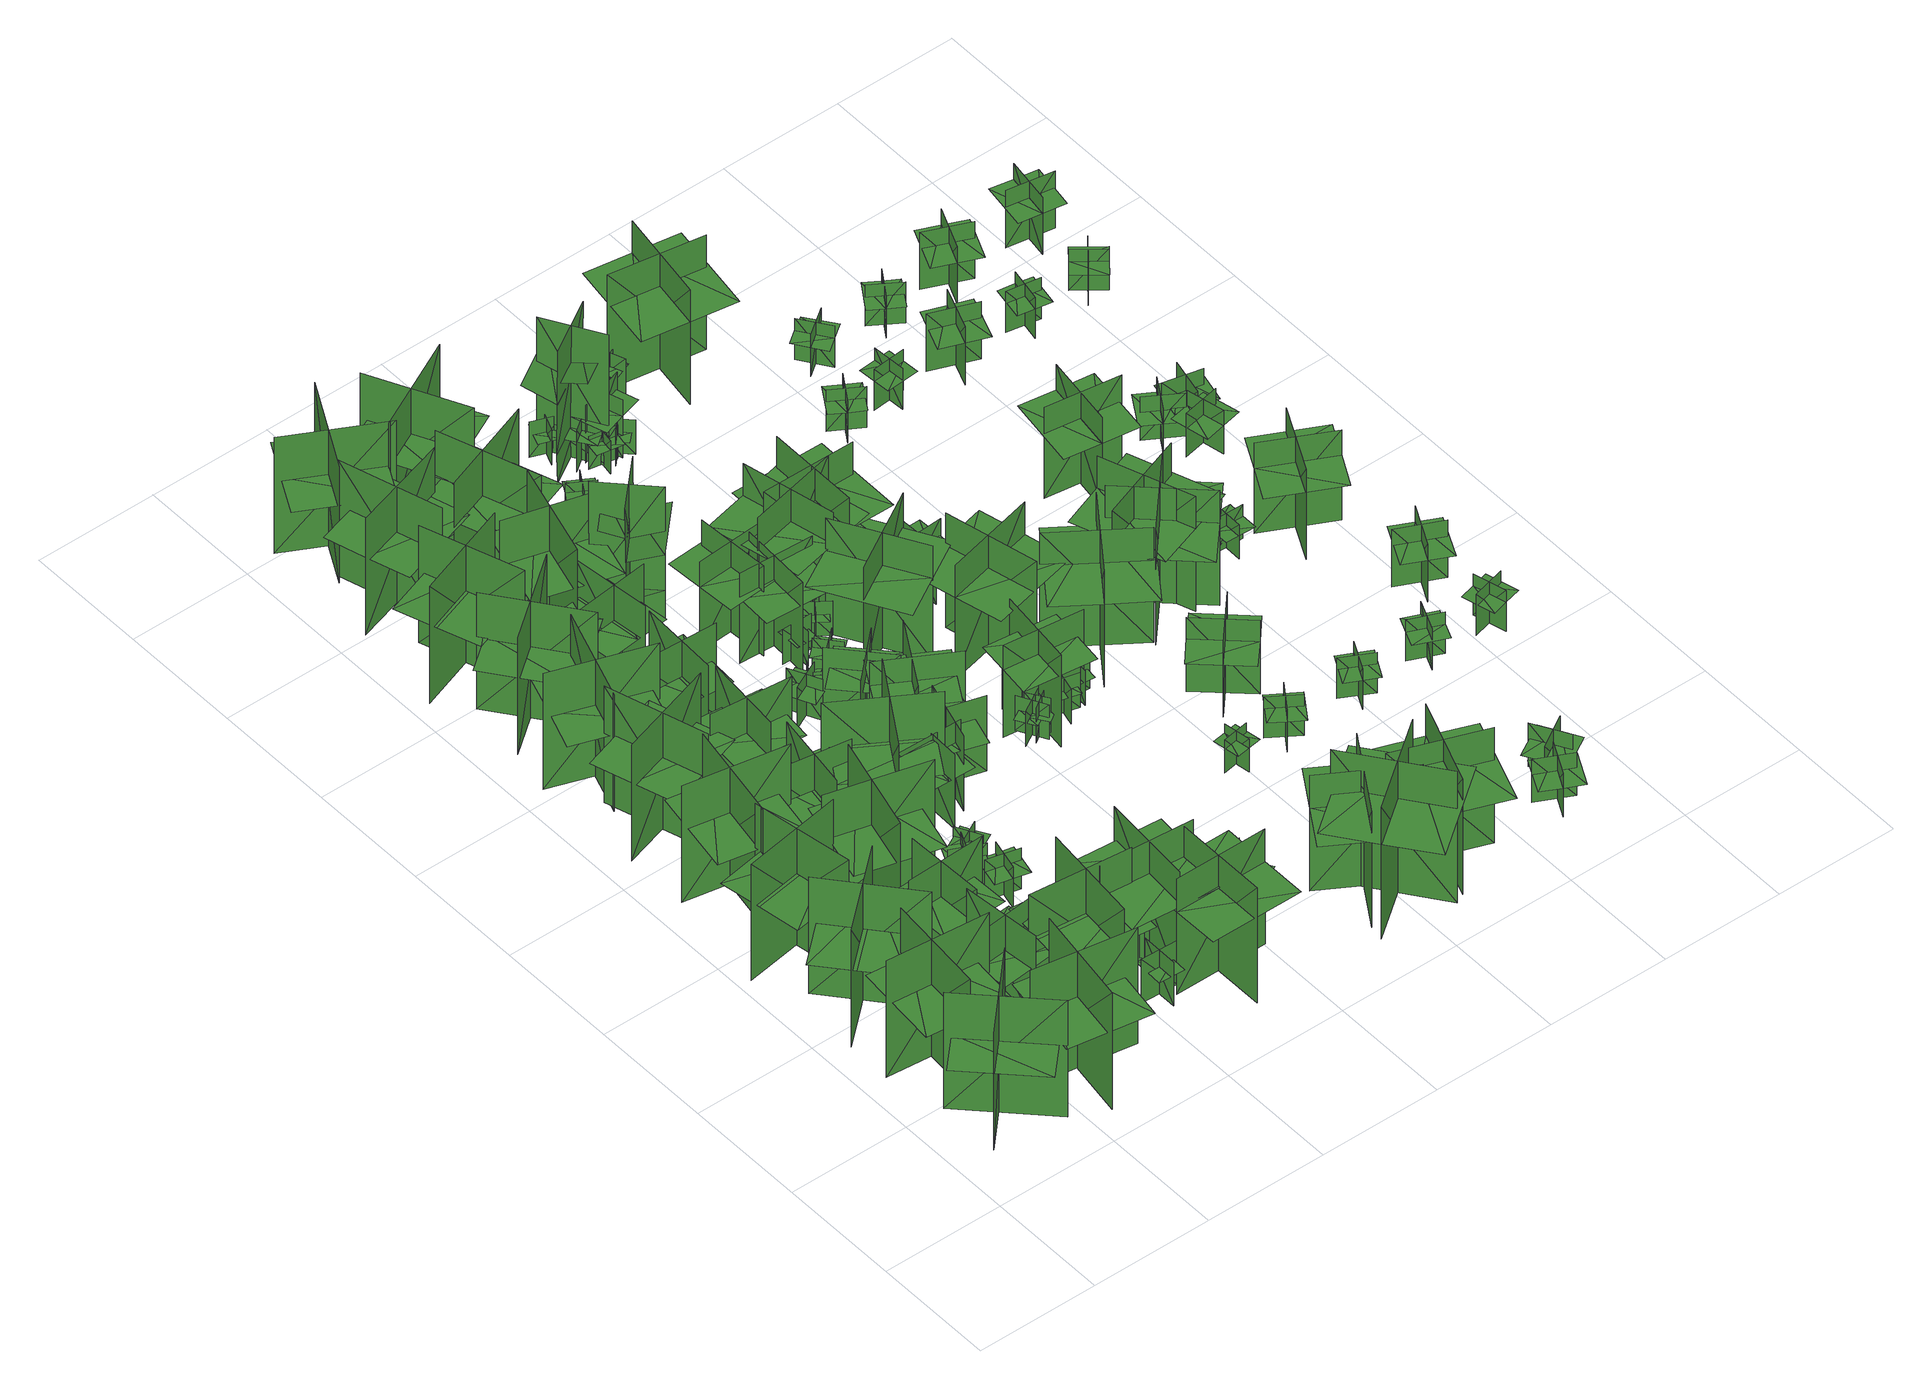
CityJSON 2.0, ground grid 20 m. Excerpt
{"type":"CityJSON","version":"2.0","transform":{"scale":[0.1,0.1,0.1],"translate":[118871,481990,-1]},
"CityObjects":{
"tree1":{"type":"SolitaryVegetationObject","geometry":[{"type":"MultiSurface","lod":"1","boundaries":[[[0,1,2]],[[0,2,3]],[[4,5,6]],[[4,6,7]],[[8,9,10]],[[8,10,11]],[[8,12,13]],[[8,13,9]]]}]},
"tree2":{"type":"SolitaryVegetationObject","geometry":[{"type":"MultiSurface","lod":"1","boundaries":[[[14,15,16]],[[14,16,17]],[[18,19,20]],[[18,20,21]],[[22,23,24]],[[22,24,25]],[[22,26,27]],[[22,27,23]]]}]},
"tree3":{"type":"SolitaryVegetationObject","geometry":[{"type":"MultiSurface","lod":"1","boundaries":[[[28,29,30]],[[28,30,31]],[[32,33,34]],[[32,34,35]],[[36,37,38]],[[36,38,39]],[[36,40,41]],[[36,41,37]]]}]},
"tree4":{"type":"SolitaryVegetationObject","geometry":[{"type":"MultiSurface","lod":"1","boundaries":[[[42,43,44]],[[42,44,45]],[[46,47,48]],[[46,48,49]],[[50,51,52]],[[50,52,53]],[[50,54,55]],[[50,55,51]]]}]},
"tree5":{"type":"SolitaryVegetationObject","geometry":[{"type":"MultiSurface","lod":"1","boundaries":[[[56,57,58]],[[56,58,59]],[[60,61,62]],[[60,62,63]],[[64,65,66]],[[64,66,67]],[[64,68,69]],[[64,69,65]]]}]},
"tree6":{"type":"SolitaryVegetationObject","geometry":[{"type":"MultiSurface","lod":"1","boundaries":[[[70,71,72]],[[70,72,73]],[[74,75,76]],[[74,76,77]],[[78,79,80]],[[78,80,81]],[[78,82,83]],[[78,83,79]]]}]},
"tree7":{"type":"SolitaryVegetationObject","geometry":[{"type":"MultiSurface","lod":"1","boundaries":[[[84,85,86]],[[84,86,87]],[[88,89,90]],[[88,90,91]],[[92,93,94]],[[92,94,95]],[[92,96,97]],[[92,97,93]]]}]},
"tree8":{"type":"SolitaryVegetationObject","geometry":[{"type":"MultiSurface","lod":"1","boundaries":[[[98,99,100]],[[98,100,101]],[[102,103,104]],[[102,104,105]],[[106,107,108]],[[106,108,109]],[[106,110,111]],[[106,111,107]]]}]},
"tree9":{"type":"SolitaryVegetationObject","geometry":[{"type":"MultiSurface","lod":"1","boundaries":[[[112,113,114]],[[112,114,115]],[[116,117,118]],[[116,118,119]],[[120,121,122]],[[120,122,123]],[[120,124,125]],[[120,125,121]]]}]},
"tree10":{"type":"SolitaryVegetationObject","geometry":[{"type":"MultiSurface","lod":"1","boundaries":[[[126,127,128]],[[126,128,129]],[[130,131,132]],[[130,132,133]],[[134,135,136]],[[134,136,137]],[[134,138,139]],[[134,139,135]]]}]},
"tree11":{"type":"SolitaryVegetationObject","geometry":[{"type":"MultiSurface","lod":"1","boundaries":[[[140,141,142]],[[140,142,143]],[[144,145,146]],[[144,146,147]],[[148,149,150]],[[148,150,151]],[[148,152,153]],[[148,153,149]]]}]},
"tree12":{"type":"SolitaryVegetationObject","geometry":[{"type":"MultiSurface","lod":"1","boundaries":[[[154,155,156]],[[154,156,157]],[[158,159,160]],[[158,160,161]],[[162,163,164]],[[162,164,165]],[[162,166,167]],[[162,167,163]]]}]},
"tree13":{"type":"SolitaryVegetationObject","geometry":[{"type":"MultiSurface","lod":"1","boundaries":[[[168,169,170]],[[168,170,171]],[[172,173,174]],[[172,174,175]],[[176,177,178]],[[176,178,179]],[[176,180,181]],[[176,181,177]]]}]},
"tree14":{"type":"SolitaryVegetationObject","geometry":[{"type":"MultiSurface","lod":"1","boundaries":[[[182,183,184]],[[182,184,185]],[[186,187,188]],[[186,188,189]],[[190,191,192]],[[190,192,193]],[[190,194,195]],[[190,195,191]]]}]},
"tree15":{"type":"SolitaryVegetationObject","geometry":[{"type":"MultiSurface","lod":"1","boundaries":[[[196,197,198]],[[196,198,199]],[[200,201,202]],[[200,202,203]],[[204,205,206]],[[204,206,207]],[[204,207,208]],[[204,208,209]]]}]},
"tree16":{"type":"SolitaryVegetationObject","geometry":[{"type":"MultiSurface","lod":"1","boundaries":[[[210,211,212]],[[210,212,213]],[[214,215,216]],[[214,216,217]],[[218,219,220]],[[218,220,221]],[[218,222,223]],[[218,223,219]]]}]},
"tree17":{"type":"SolitaryVegetationObject","geometry":[{"type":"MultiSurface","lod":"1","boundaries":[[[224,225,226]],[[224,226,227]],[[228,229,230]],[[228,230,231]],[[232,233,234]],[[232,234,235]],[[232,235,236]],[[232,236,237]]]}]},
"tree18":{"type":"SolitaryVegetationObject","geometry":[{"type":"MultiSurface","lod":"1","boundaries":[[[238,239,240]],[[238,240,241]],[[242,243,244]],[[242,244,245]],[[246,247,248]],[[246,248,249]],[[246,250,251]],[[246,251,247]]]}]},
"tree19":{"type":"SolitaryVegetationObject","geometry":[{"type":"MultiSurface","lod":"1","boundaries":[[[252,253,254]],[[252,254,255]],[[256,257,258]],[[256,258,259]],[[260,261,262]],[[260,262,263]],[[260,263,264]],[[260,264,265]]]}]},
"tree20":{"type":"SolitaryVegetationObject","geometry":[{"type":"MultiSurface","lod":"1","boundaries":[[[266,267,268]],[[266,268,269]],[[270,271,272]],[[270,272,273]],[[274,275,276]],[[274,276,277]],[[274,277,278]],[[274,278,279]]]}]},
"tree21":{"type":"SolitaryVegetationObject","geometry":[{"type":"MultiSurface","lod":"1","boundaries":[[[280,281,282]],[[280,282,283]],[[284,285,286]],[[284,286,287]],[[288,289,290]],[[288,290,291]],[[288,291,292]],[[288,292,293]]]}]},
"tree22":{"type":"SolitaryVegetationObject","geometry":[{"type":"MultiSurface","lod":"1","boundaries":[[[294,295,296]],[[294,296,297]],[[298,299,300]],[[298,300,301]],[[302,303,304]],[[302,304,305]],[[302,306,307]],[[302,307,303]]]}]},
"tree23":{"type":"SolitaryVegetationObject","geometry":[{"type":"MultiSurface","lod":"1","boundaries":[[[308,309,310]],[[308,310,311]],[[312,313,314]],[[312,314,315]],[[316,317,318]],[[316,318,319]],[[316,319,320]],[[316,320,321]]]}]},
"tree24":{"type":"SolitaryVegetationObject","geometry":[{"type":"MultiSurface","lod":"1","boundaries":[[[322,323,324]],[[322,324,325]],[[326,327,328]],[[326,328,329]],[[330,331,332]],[[330,332,333]],[[330,334,335]],[[330,335,331]]]}]},
"tree25":{"type":"SolitaryVegetationObject","geometry":[{"type":"MultiSurface","lod":"1","boundaries":[[[336,337,338]],[[336,338,339]],[[340,341,342]],[[340,342,343]],[[344,345,346]],[[344,346,347]],[[344,348,349]],[[344,349,345]]]}]},
"tree26":{"type":"SolitaryVegetationObject","geometry":[{"type":"MultiSurface","lod":"1","boundaries":[[[350,351,352]],[[350,352,353]],[[354,355,356]],[[354,356,357]],[[358,359,360]],[[358,360,361]],[[358,361,362]],[[358,362,363]]]}]},
"tree27":{"type":"SolitaryVegetationObject","geometry":[{"type":"MultiSurface","lod":"1","boundaries":[[[364,365,366]],[[364,366,367]],[[368,369,370]],[[368,370,371]],[[372,373,374]],[[372,374,375]],[[372,376,377]],[[372,377,373]]]}]},
"tree28":{"type":"SolitaryVegetationObject","geometry":[{"type":"MultiSurface","lod":"1","boundaries":[[[378,379,380]],[[378,380,381]],[[382,383,384]],[[382,384,385]],[[386,387,388]],[[386,388,389]],[[386,390,391]],[[386,391,387]]]}]},
"tree29":{"type":"SolitaryVegetationObject","geometry":[{"type":"MultiSurface","lod":"1","boundaries":[[[392,393,394]],[[392,394,395]],[[396,397,398]],[[396,398,399]],[[400,401,402]],[[400,402,403]],[[400,404,405]],[[400,405,401]]]}]},
"tree30":{"type":"SolitaryVegetationObject","geometry":[{"type":"MultiSurface","lod":"1","boundaries":[[[406,407,408]],[[406,408,409]],[[410,411,412]],[[410,412,413]],[[414,415,416]],[[414,416,417]],[[414,418,419]],[[414,419,415]]]}]},
"tree31":{"type":"SolitaryVegetationObject","geometry":[{"type":"MultiSurface","lod":"1","boundaries":[[[420,421,422]],[[420,422,423]],[[424,425,426]],[[424,426,427]],[[428,429,430]],[[428,430,431]],[[428,431,432]],[[428,432,433]]]}]},
"tree32":{"type":"SolitaryVegetationObject","geometry":[{"type":"MultiSurface","lod":"1","boundaries":[[[434,435,436]],[[434,436,437]],[[438,439,440]],[[438,440,441]],[[442,443,444]],[[442,444,445]],[[442,445,446]],[[442,446,447]]]}]},
"tree33":{"type":"SolitaryVegetationObject","geometry":[{"type":"MultiSurface","lod":"1","boundaries":[[[448,449,450]],[[448,450,451]],[[452,453,454]],[[452,454,455]],[[456,457,458]],[[456,458,459]],[[456,459,460]],[[456,460,461]]]}]},
"tree34":{"type":"SolitaryVegetationObject","geometry":[{"type":"MultiSurface","lod":"1","boundaries":[[[462,463,464]],[[462,464,465]],[[466,467,468]],[[466,468,469]],[[470,471,472]],[[470,472,473]],[[470,474,475]],[[470,475,471]]]}]},
"tree35":{"type":"SolitaryVegetationObject","geometry":[{"type":"MultiSurface","lod":"1","boundaries":[[[476,477,478]],[[476,478,479]],[[480,481,482]],[[480,482,483]],[[484,485,486]],[[484,486,487]],[[484,488,489]],[[484,489,485]]]}]},
"tree36":{"type":"SolitaryVegetationObject","geometry":[{"type":"MultiSurface","lod":"1","boundaries":[[[490,491,492]],[[490,492,493]],[[494,495,496]],[[494,496,497]],[[498,499,500]],[[498,500,501]],[[498,501,502]],[[498,502,503]]]}]},
"tree37":{"type":"SolitaryVegetationObject","geometry":[{"type":"MultiSurface","lod":"1","boundaries":[[[504,505,506]],[[504,506,507]],[[508,509,510]],[[508,510,511]],[[512,513,514]],[[512,514,515]],[[512,516,517]],[[512,517,513]]]}]},
"tree38":{"type":"SolitaryVegetationObject","geometry":[{"type":"MultiSurface","lod":"1","boundaries":[[[518,519,520]],[[518,520,521]],[[522,523,524]],[[522,524,525]],[[526,527,528]],[[526,528,529]],[[526,530,531]],[[526,531,527]]]}]},
"tree39":{"type":"SolitaryVegetationObject","geometry":[{"type":"MultiSurface","lod":"1","boundaries":[[[532,533,534]],[[532,534,535]],[[536,537,538]],[[536,538,539]],[[540,541,537]],[[540,537,536]],[[542,543,533]],[[542,533,532]],[[544,545,546]],[[544,546,547]],[[548,549,550]],[[548,550,551]]]}]},
"tree40":{"type":"SolitaryVegetationObject","geometry":[{"type":"MultiSurface","lod":"1","boundaries":[[[552,553,554]],[[552,554,555]],[[556,557,558]],[[556,558,559]],[[560,561,562]],[[560,562,563]],[[560,563,564]],[[560,564,565]]]}]},
"tree41":{"type":"SolitaryVegetationObject","geometry":[{"type":"MultiSurface","lod":"1","boundaries":[[[566,567,568]],[[566,568,569]],[[570,571,572]],[[570,572,573]],[[574,575,576]],[[574,576,577]],[[574,578,579]],[[574,579,575]]]}]},
"tree42":{"type":"SolitaryVegetationObject","geometry":[{"type":"MultiSurface","lod":"1","boundaries":[[[580,581,582]],[[580,582,583]],[[584,585,586]],[[584,586,587]],[[588,589,590]],[[588,590,591]],[[588,591,592]],[[588,592,593]]]}]},
"tree43":{"type":"SolitaryVegetationObject","geometry":[{"type":"MultiSurface","lod":"1","boundaries":[[[594,595,596]],[[594,596,597]],[[598,599,600]],[[598,600,601]],[[602,603,604]],[[602,604,605]],[[602,605,606]],[[602,606,607]]]}]},
"tree44":{"type":"SolitaryVegetationObject","geometry":[{"type":"MultiSurface","lod":"1","boundaries":[[[608,609,610]],[[608,610,611]],[[612,613,614]],[[612,614,615]],[[616,617,618]],[[616,618,619]],[[616,619,620]],[[616,620,621]]]}]},
"tree45":{"type":"SolitaryVegetationObject","geometry":[{"type":"MultiSurface","lod":"1","boundaries":[[[622,623,624]],[[622,624,625]],[[626,627,628]],[[626,628,629]],[[630,631,632]],[[630,632,633]],[[630,633,634]],[[630,634,635]]]}]},
"tree46":{"type":"SolitaryVegetationObject","geometry":[{"type":"MultiSurface","lod":"1","boundaries":[[[636,637,638]],[[636,638,639]],[[640,641,642]],[[640,642,643]],[[644,645,646]],[[644,646,647]],[[644,647,648]],[[644,648,649]]]}]},
"tree47":{"type":"SolitaryVegetationObject","geometry":[{"type":"MultiSurface","lod":"1","boundaries":[[[650,651,652]],[[650,652,653]],[[654,655,656]],[[654,656,657]],[[658,659,660]],[[658,660,661]],[[658,661,662]],[[658,662,663]]]}]},
"tree48":{"type":"SolitaryVegetationObject","geometry":[{"type":"MultiSurface","lod":"1","boundaries":[[[664,665,666]],[[664,666,667]],[[668,669,670]],[[668,670,671]],[[672,673,674]],[[672,674,675]],[[672,675,676]],[[672,676,677]]]}]},
"tree49":{"type":"SolitaryVegetationObject","geometry":[{"type":"MultiSurface","lod":"1","boundaries":[[[678,679,680]],[[678,680,681]],[[682,683,684]],[[682,684,685]],[[686,687,688]],[[686,688,689]],[[686,689,690]],[[686,690,691]]]}]},
"tree50":{"type":"SolitaryVegetationObject","geometry":[{"type":"MultiSurface","lod":"1","boundaries":[[[692,693,694]],[[692,694,695]],[[696,697,698]],[[696,698,699]],[[700,701,702]],[[700,702,703]],[[700,703,704]],[[700,704,705]]]}]},
"tree51":{"type":"SolitaryVegetationObject","geometry":[{"type":"MultiSurface","lod":"1","boundaries":[[[706,707,708]],[[706,708,709]],[[710,711,712]],[[710,712,713]],[[714,715,716]],[[714,716,717]],[[714,717,718]],[[714,718,719]]]}]},
"tree52":{"type":"SolitaryVegetationObject","geometry":[{"type":"MultiSurface","lod":"1","boundaries":[[[720,721,722]],[[720,722,723]],[[724,725,726]],[[724,726,727]],[[728,729,730]],[[728,730,731]],[[728,731,732]],[[728,732,733]]]}]},
"tree53":{"type":"SolitaryVegetationObject","geometry":[{"type":"MultiSurface","lod":"1","boundaries":[[[734,735,736]],[[734,736,737]],[[738,739,740]],[[738,740,741]],[[742,743,744]],[[742,744,745]],[[742,745,746]],[[742,746,747]]]}]},
"tree54":{"type":"SolitaryVegetationObject","geometry":[{"type":"MultiSurface","lod":"1","boundaries":[[[748,749,750]],[[748,750,751]],[[752,753,754]],[[752,754,755]],[[756,757,758]],[[756,758,759]],[[756,759,760]],[[756,760,761]]]}]},
"tree55":{"type":"SolitaryVegetationObject","geometry":[{"type":"MultiSurface","lod":"1","boundaries":[[[762,763,764]],[[762,764,765]],[[766,767,768]],[[766,768,769]],[[770,771,772]],[[770,772,773]],[[770,773,774]],[[770,774,775]]]}]},
"tree56":{"type":"SolitaryVegetationObject","geometry":[{"type":"MultiSurface","lod":"1","boundaries":[[[776,777,778]],[[776,778,779]],[[780,781,782]],[[780,782,783]],[[784,785,786]],[[784,786,787]],[[784,787,788]],[[784,788,789]]]}]},
"tree57":{"type":"SolitaryVegetationObject","geometry":[{"type":"MultiSurface","lod":"1","boundaries":[[[790,791,792]],[[790,792,793]],[[794,795,796]],[[794,796,797]],[[798,799,800]],[[798,800,801]],[[798,801,802]],[[798,802,803]]]}]},
"tree58":{"type":"SolitaryVegetationObject","geometry":[{"type":"MultiSurface","lod":"1","boundaries":[[[804,805,806]],[[804,806,807]],[[808,809,810]],[[808,810,811]],[[812,813,814]],[[812,814,815]],[[812,815,816]],[[812,816,817]]]}]},
"tree59":{"type":"SolitaryVegetationObject","geometry":[{"type":"MultiSurface","lod":"1","boundaries":[[[818,819,820]],[[818,820,821]],[[822,823,824]],[[822,824,825]],[[826,827,828]],[[826,828,829]],[[826,829,830]],[[826,830,831]]]}]},
"tree60":{"type":"SolitaryVegetationObject","geometry":[{"type":"MultiSurface","lod":"1","boundaries":[[[832,833,834]],[[832,834,835]],[[836,837,838]],[[836,838,839]],[[840,841,842]],[[840,842,843]],[[840,844,845]],[[840,845,841]]]}]},
"tree61":{"type":"SolitaryVegetationObject","geometry":[{"type":"MultiSurface","lod":"1","boundaries":[[[846,847,848]],[[846,848,849]],[[850,851,852]],[[850,852,853]],[[854,855,856]],[[854,856,857]],[[854,857,858]],[[854,858,859]]]}]},
"tree62":{"type":"SolitaryVegetationObject","geometry":[{"type":"MultiSurface","lod":"1","boundaries":[[[860,861,862]],[[860,862,863]],[[864,865,866]],[[864,866,867]],[[868,869,870]],[[868,870,871]],[[868,871,872]],[[868,872,873]]]}]},
"tree63":{"type":"SolitaryVegetationObject","geometry":[{"type":"MultiSurface","lod":"1","boundaries":[[[874,875,876]],[[874,876,877]],[[878,879,880]],[[878,880,881]],[[882,883,884]],[[882,884,885]],[[882,885,886]],[[882,886,887]]]}]},
"tree64":{"type":"SolitaryVegetationObject","geometry":[{"type":"MultiSurface","lod":"1","boundaries":[[[888,889,890]],[[888,890,891]],[[892,893,894]],[[892,894,895]],[[896,897,893]],[[896,893,892]],[[898,899,889]],[[898,889,888]],[[900,901,902]],[[900,902,903]],[[904,905,906]],[[904,906,907]]]}]},
"tree65":{"type":"SolitaryVegetationObject","geometry":[{"type":"MultiSurface","lod":"1","boundaries":[[[908,909,910]],[[908,910,911]],[[912,913,914]],[[912,914,915]],[[916,917,918]],[[916,918,919]],[[916,919,920]],[[916,920,921]]]}]},
"tree66":{"type":"SolitaryVegetationObject","geometry":[{"type":"MultiSurface","lod":"1","boundaries":[[[922,923,924]],[[922,924,925]],[[926,927,928]],[[926,928,929]],[[930,931,932]],[[930,932,933]],[[930,933,934]],[[930,934,935]]]}]},
"tree67":{"type":"SolitaryVegetationObject","geometry":[{"type":"MultiSurface","lod":"1","boundaries":[[[936,937,938]],[[936,938,939]],[[940,941,942]],[[940,942,943]],[[944,945,946]],[[944,946,947]],[[944,947,948]],[[944,948,949]]]}]},
"tree68":{"type":"SolitaryVegetationObject","geometry":[{"type":"MultiSurface","lod":"1","boundaries":[[[950,951,952]],[[950,952,953]],[[954,955,956]],[[954,956,957]],[[958,959,960]],[[958,960,961]],[[958,961,962]],[[958,962,963]]]}]},
"tree69":{"type":"SolitaryVegetationObject","geometry":[{"type":"MultiSurface","lod":"1","boundaries":[[[964,965,966]],[[964,966,967]],[[968,969,970]],[[968,970,971]],[[972,973,974]],[[972,974,975]],[[972,975,976]],[[972,976,977]]]}]},
"tree70":{"type":"SolitaryVegetationObject","geometry":[{"type":"MultiSurface","lod":"1","boundaries":[[[978,979,980]],[[978,980,981]],[[982,983,984]],[[982,984,985]],[[986,987,988]],[[986,988,989]],[[986,989,990]],[[986,990,991]]]}]},
"tree71":{"type":"SolitaryVegetationObject","geometry":[{"type":"MultiSurface","lod":"1","boundaries":[[[992,993,994]],[[992,994,995]],[[996,997,998]],[[996,998,999]],[[1000,1001,1002]],[[1000,1002,1003]],[[1000,1003,1004]],[[1000,1004,1005]]]}]},
"tree72":{"type":"SolitaryVegetationObject","geometry":[{"type":"MultiSurface","lod":"1","boundaries":[[[1006,1007,1008]],[[1006,1008,1009]],[[1010,1011,1012]],[[1010,1012,1013]],[[1014,1015,1016]],[[1014,1016,1017]],[[1014,1017,1018]],[[1014,1018,1019]]]}]},
"tree73":{"type":"SolitaryVegetationObject","geometry":[{"type":"MultiSurface","lod":"1","boundaries":[[[1020,1021,1022]],[[1020,1022,1023]],[[1024,1025,1026]],[[1024,1026,1027]],[[1028,1029,1030]],[[1028,1030,1031]],[[1028,1031,1032]],[[1028,1032,1033]]]}]},
"tree74":{"type":"SolitaryVegetationObject","geometry":[{"type":"MultiSurface","lod":"1","boundaries":[[[1034,1035,1036]],[[1034,1036,1037]],[[1038,1039,1040]],[[1038,1040,1041]],[[1042,1043,1044]],[[1042,1044,1045]],[[1042,1045,1046]],[[1042,1046,1047]]]}]},
"tree75":{"type":"SolitaryVegetationObject","geometry":[{"type":"MultiSurface","lod":"1","boundaries":[[[1048,1049,1050]],[[1048,1050,1051]],[[1052,1053,1054]],[[1052,1054,1055]],[[1056,1057,1058]],[[1056,1058,1059]],[[1056,1059,1060]],[[1056,1060,1061]]]}]},
"tree76":{"type":"SolitaryVegetationObject","geometry":[{"type":"MultiSurface","lod":"1","boundaries":[[[1062,1063,1064]],[[1062,1064,1065]],[[1066,1067,1068]],[[1066,1068,1069]],[[1070,1071,1072]],[[1070,1072,1073]],[[1070,1073,1074]],[[1070,1074,1075]]]}]},
"tree77":{"type":"SolitaryVegetationObject","geometry":[{"type":"MultiSurface","lod":"1","boundaries":[[[1076,1077,1078]],[[1076,1078,1079]],[[1080,1081,1082]],[[1080,1082,1083]],[[1084,1085,1086]],[[1084,1086,1087]],[[1084,1087,1088]],[[1084,1088,1089]]]}]},
"tree78":{"type":"SolitaryVegetationObject","geometry":[{"type":"MultiSurface","lod":"1","boundaries":[[[1090,1091,1092]],[[1090,1092,1093]],[[1094,1095,1096]],[[1094,1096,1097]],[[1098,1099,1100]],[[1098,1100,1101]],[[1098,1101,1102]],[[1098,1102,1103]]]}]},
"tree79":{"type":"SolitaryVegetationObject","geometry":[{"type":"MultiSurface","lod":"1","boundaries":[[[1104,1105,1106]],[[1104,1106,1107]],[[1108,1109,1110]],[[1108,1110,1111]],[[1112,1113,1114]],[[1112,1114,1115]],[[1112,1115,1116]],[[1112,1116,1117]]]}]},
"tree80":{"type":"SolitaryVegetationObject","geometry":[{"type":"MultiSurface","lod":"1","boundaries":[[[1118,1119,1120]],[[1118,1120,1121]],[[1122,1123,1124]],[[1122,1124,1125]],[[1126,1127,1128]],[[1126,1128,1129]],[[1126,1129,1130]],[[1126,1130,1131]]]}]},
"tree81":{"type":"SolitaryVegetationObject","geometry":[{"type":"MultiSurface","lod":"1","boundaries":[[[1132,1133,1134]],[[1132,1134,1135]],[[1136,1137,1138]],[[1136,1138,1139]],[[1140,1141,1142]],[[1140,1142,1143]],[[1140,1143,1144]],[[1140,1144,1145]]]}]},
"tree82":{"type":"SolitaryVegetationObject","geometry":[{"type":"MultiSurface","lod":"1","boundaries":[[[1146,1147,1148]],[[1146,1148,1149]],[[1150,1151,1152]],[[1150,1152,1153]],[[1154,1155,1156]],[[1154,1156,1157]],[[1154,1157,1158]],[[1154,1158,1159]]]}]},
"tree83":{"type":"SolitaryVegetationObject","geometry":[{"type":"MultiSurface","lod":"1","boundaries":[[[1160,1161,1162]],[[1160,1162,1163]],[[1164,1165,1166]],[[1164,1166,1167]],[[1168,1169,1170]],[[1168,1170,1171]],[[1168,1171,1172]],[[1168,1172,1173]]]}]},
"tree84":{"type":"SolitaryVegetationObject","geometry":[{"type":"MultiSurface","lod":"1","boundaries":[[[1174,1175,1176]],[[1174,1176,1177]],[[1178,1179,1180]],[[1178,1180,1181]],[[1182,1183,1184]],[[1182,1184,1185]],[[1182,1185,1186]],[[1182,1186,1187]]]}]},
"tree85":{"type":"SolitaryVegetationObject","geometry":[{"type":"MultiSurface","lod":"1","boundaries":[[[1188,1189,1190]],[[1188,1190,1191]],[[1192,1193,1194]],[[1192,1194,1195]],[[1196,1197,1198]],[[1196,1198,1199]],[[1196,1199,1200]],[[1196,1200,1201]]]}]},
"tree86":{"type":"SolitaryVegetationObject","geometry":[{"type":"MultiSurface","lod":"1","boundaries":[[[1202,1203,1204]],[[1202,1204,1205]],[[1206,1207,1208]],[[1206,1208,1209]],[[1210,1211,1212]],[[1210,1212,1213]],[[1210,1213,1214]],[[1210,1214,1215]]]}]},
"tree87":{"type":"SolitaryVegetationObject","geometry":[{"type":"MultiSurface","lod":"1","boundaries":[[[1216,1217,1218]],[[1216,1218,1219]],[[1220,1221,1222]],[[1220,1222,1223]],[[1224,1225,1226]],[[1224,1226,1227]],[[1224,1227,1228]],[[1224,1228,1229]]]}]},
"tree88":{"type":"SolitaryVegetationObject","geometry":[{"type":"MultiSurface","lod":"1","boundaries":[[[1230,1231,1232]],[[1230,1232,1233]],[[1234,1235,1236]],[[1234,1236,1237]],[[1238,1239,1240]],[[1238,1240,1241]],[[1238,1241,1242]],[[1238,1242,1243]]]}]},
"tree89":{"type":"SolitaryVegetationObject","geometry":[{"type":"MultiSurface","lod":"1","boundaries":[[[1244,1245,1246]],[[1244,1246,1247]],[[1248,1249,1250]],[[1248,1250,1251]],[[1252,1253,1254]],[[1252,1254,1255]],[[1252,1255,1256]],[[1252,1256,1257]]]}]},
"tree90":{"type":"SolitaryVegetationObject","geometry":[{"type":"MultiSurface","lod":"1","boundaries":[[[1258,1259,1260]],[[1258,1260,1261]],[[1262,1263,1264]],[[1262,1264,1265]],[[1266,1267,1268]],[[1266,1268,1269]],[[1266,1269,1270]],[[1266,1270,1271]]]}]},
"tree91":{"type":"SolitaryVegetationObject","geometry":[{"type":"MultiSurface","lod":"1","boundaries":[[[1272,1273,1274]],[[1272,1274,1275]],[[1276,1277,1278]],[[1276,1278,1279]],[[1280,1281,1282]],[[1280,1282,1283]],[[1280,1283,1284]],[[1280,1284,1285]]]}]},
"tree92":{"type":"SolitaryVegetationObject","geometry":[{"type":"MultiSurface","lod":"1","boundaries":[[[1286,1287,1288]],[[1286,1288,1289]],[[1290,1291,1292]],[[1290,1292,1293]],[[1294,1295,1296]],[[1294,1296,1297]],[[1294,1297,1298]],[[1294,1298,1299]]]}]},
"tree93":{"type":"SolitaryVegetationObject","geometry":[{"type":"MultiSurface","lod":"1","boundaries":[[[1300,1301,1302]],[[1300,1302,1303]],[[1304,1305,1306]],[[1304,1306,1307]],[[1308,1309,1310]],[[1308,1310,1311]],[[1308,1311,1312]],[[1308,1312,1313]]]}]},
"tree94":{"type":"SolitaryVegetationObject","geometry":[{"type":"MultiSurface","lod":"1","boundaries":[[[1314,1315,1316]],[[1314,1316,1317]],[[1318,1319,1320]],[[1318,1320,1321]],[[1322,1323,1324]],[[1322,1324,1325]],[[1322,1325,1326]],[[1322,1326,1327]]]}]},
"tree95":{"type":"SolitaryVegetationObject","geometry":[{"type":"MultiSurface","lod":"1","boundaries":[[[1328,1329,1330]],[[1328,1330,1331]],[[1332,1333,1334]],[[1332,1334,1335]],[[1336,1337,1338]],[[1336,1338,1339]],[[1336,1339,1340]],[[1336,1340,1341]]]}]},
"tree96":{"type":"SolitaryVegetationObject","geometry":[{"type":"MultiSurface","lod":"1","boundaries":[[[1342,1343,1344]],[[1342,1344,1345]],[[1346,1347,1348]],[[1346,1348,1349]],[[1350,1351,1352]],[[1350,1352,1353]],[[1350,1353,1354]],[[1350,1354,1355]]]}]},
"tree97":{"type":"SolitaryVegetationObject","geometry":[{"type":"MultiSurface","lod":"1","boundaries":[[[1356,1357,1358]],[[1356,1358,1359]],[[1360,1361,1362]],[[1360,1362,1363]],[[1364,1365,1366]],[[1364,1366,1367]],[[1364,1367,1368]],[[1364,1368,1369]]]}]},
"tree98":{"type":"SolitaryVegetationObject","geometry":[{"type":"MultiSurface","lod":"1","boundaries":[[[1370,1371,1372]],[[1370,1372,1373]],[[1374,1375,1376]],[[1374,1376,1377]],[[1378,1379,1380]],[[1378,1380,1381]],[[1378,1381,1382]],[[1378,1382,1383]]]}]},
"tree99":{"type":"SolitaryVegetationObject","geometry":[{"type":"MultiSurface","lod":"1","boundaries":[[[1384,1385,1386]],[[1384,1386,1387]],[[1388,1389,1390]],[[1388,1390,1391]],[[1392,1393,1394]],[[1392,1394,1395]],[[1392,1395,1396]],[[1392,1396,1397]]]}]},
"tree100":{"type":"SolitaryVegetationObject","geometry":[{"type":"MultiSurface","lod":"1","boundaries":[[[1398,1399,1400]],[[1398,1400,1401]],[[1402,1403,1404]],[[1402,1404,1405]],[[1406,1407,1408]],[[1406,1408,1409]],[[1406,1409,1410]],[[1406,1410,1411]]]}]},
"tree101":{"type":"SolitaryVegetationObject","geometry":[{"type":"MultiSurface","lod":"1","boundaries":[[[1412,1413,1414]],[[1412,1414,1415]],[[1416,1417,1418]],[[1416,1418,1419]],[[1420,1421,1422]],[[1420,1422,1423]],[[1420,1423,1424]],[[1420,1424,1425]]]}]},
"tree102":{"type":"SolitaryVegetationObject","geometry":[{"type":"MultiSurface","lod":"1","boundaries":[[[1426,1427,1428]],[[1426,1428,1429]],[[1430,1431,1432]],[[1430,1432,1433]],[[1434,1435,1436]],[[1434,1436,1437]],[[1434,1437,1438]],[[1434,1438,1439]]]}]},
"tree103":{"type":"SolitaryVegetationObject","geometry":[{"type":"MultiSurface","lod":"1","boundaries":[[[1440,1441,1442]],[[1440,1442,1443]],[[1444,1445,1446]],[[1444,1446,1447]],[[1448,1449,1450]],[[1448,1450,1451]],[[1448,1451,1452]],[[1448,1452,1453]]]}]},
"tree104":{"type":"SolitaryVegetationObject","geometry":[{"type":"MultiSurface","lod":"1","boundaries":[[[1454,1455,1456]],[[1454,1456,1457]],[[1458,1459,1460]],[[1458,1460,1461]],[[1462,1463,1464]],[[1462,1464,1465]],[[1462,1465,1466]],[[1462,1466,1467]]]}]},
"tree105":{"type":"SolitaryVegetationObject","geometry":[{"type":"MultiSurface","lod":"1","boundaries":[[[1468,1469,1470]],[[1468,1470,1471]],[[1472,1473,1474]],[[1472,1474,1475]],[[1476,1477,1478]],[[1476,1478,1479]],[[1476,1479,1480]],[[1476,1480,1481]]]}]},
"tree106":{"type":"SolitaryVegetationObject","geometry":[{"type":"MultiSurface","lod":"1","boundaries":[[[1482,1483,1484]],[[1482,1484,1485]],[[1486,1487,1488]],[[1486,1488,1489]],[[1490,1491,1492]],[[1490,1492,1493]],[[1490,1493,1494]],[[1490,1494,1495]]]}]},
"tree107":{"type":"SolitaryVegetationObject","geometry":[{"type":"MultiSurface","lod":"1","boundaries":[[[1496,1497,1498]],[[1496,1498,1499]],[[1500,1501,1502]],[[1500,1502,1503]],[[1504,1505,1506]],[[1504,1506,1507]],[[1504,1507,1508]],[[1504,1508,1509]]]}]}
},
"vertices":[
[56,188,12],[175,69,12],[175,69,230],[56,188,230],[57,83,12],[57,83,230],[175,202,230],[175,202,12],[68,185,146],[172,82,146],[220,130,146],[116,234,146],[18,135,146],[122,32,146],
[117,353,10],[101,186,10],[101,186,228],[117,353,228],[36,286,10],[36,286,228],[204,270,228],[204,270,10],[122,342,145],[108,196,145],[177,189,145],[191,336,145],[52,349,145],[38,203,145],
[164,471,11],[37,361,11],[37,361,229],[164,471,229],[59,478,11],[59,478,229],[169,350,229],[169,350,11],[161,458,145],[49,363,145],[94,311,145],[205,407,145],[114,512,145],[3,416,145],
[181,574,11],[15,547,11],[15,547,229],[181,574,229],[95,635,11],[95,635,229],[122,469,229],[122,469,11],[172,566,145],[27,543,145],[37,475,145],[182,498,145],[160,636,145],[15,612,145],
[258,208,12],[231,42,12],[231,42,230],[258,208,230],[173,146,12],[173,146,230],[339,119,230],[339,119,12],[263,197,146],[239,52,146],[306,41,146],[330,186,146],[193,208,146],[169,63,146],
[126,784,12],[95,619,12],[95,619,230],[126,784,230],[39,724,12],[39,724,230],[205,693,230],[205,693,12],[130,772,146],[104,628,146],[171,616,146],[198,760,146],[60,785,146],[34,641,146],
[188,283,12],[320,296,12],[320,296,183],[188,283,183],[253,231,12],[253,231,183],[240,362,183],[240,362,12],[196,289,117],[311,300,117],[306,353,117],[191,342,117],[202,233,117],[317,245,117],
[41,832,8],[202,881,8],[202,881,226],[41,832,226],[134,783,8],[134,783,226],[85,944,226],[85,944,8],[49,841,143],[189,885,143],[169,950,143],[29,907,143],[70,773,143],[210,817,143],
[244,483,13],[248,350,13],[248,350,185],[244,483,185],[188,422,13],[188,422,185],[320,426,185],[320,426,13],[249,474,119],[253,359,119],[307,361,119],[303,476,119],[194,472,119],[198,357,119],
[264,643,12],[221,480,12],[221,480,230],[264,643,230],[173,589,12],[173,589,230],[336,546,230],[336,546,12],[267,631,146],[230,489,146],[296,471,146],[334,613,146],[199,649,146],[162,507,146],
[40,1019,4],[199,964,4],[199,964,222],[40,1019,222],[87,925,4],[87,925,222],[142,1084,222],[142,1084,4],[53,1022,138],[191,974,138],[214,1038,138],[75,1087,138],[29,955,138],[168,907,138],
[433,245,11],[266,262,11],[266,262,229],[433,245,229],[366,326,11],[366,326,229],[349,159,229],[349,159,11],[422,239,146],[276,254,146],[269,186,146],[415,171,146],[429,310,146],[283,325,146],
[238,636,13],[259,767,13],[259,767,184],[238,636,184],[305,685,13],[305,685,184],[174,706,184],[174,706,13],[234,645,118],[253,759,118],[199,768,118],[181,654,118],[289,636,118],[308,750,118],
[67,1193,10],[168,1059,10],[168,1059,228],[67,1193,228],[53,1089,10],[53,1089,228],[187,1190,228],[187,1190,10],[79,1189,144],[167,1071,144],[221,1112,144],[133,1230,144],[22,1146,144],[110,1029,144],
[421,142,15],[422,203,15],[422,203,97],[421,142,97],[452,172,15],[391,174,15],[391,174,97],[452,172,97],[445,172,66],[446,197,66],[403,199,66],[402,173,66],[401,148,66],[444,146,66],
[183,1296,11],[24,1241,11],[24,1241,230],[183,1296,230],[88,1342,11],[88,1342,230],[143,1183,230],[143,1183,11],[175,1287,146],[36,1239,146],[59,1174,146],[198,1222,146],[152,1354,146],[13,1306,146],
[327,508,17],[377,485,17],[377,485,94],[327,508,94],[340,474,17],[363,524,17],[363,524,94],[340,474,94],[340,474,72],[365,462,72],[388,512,72],[363,524,72],[338,536,72],[314,485,72],
[189,845,12],[321,832,12],[321,832,183],[189,845,183],[242,781,12],[242,781,183],[255,913,183],[255,913,12],[198,849,117],[313,838,117],[318,892,117],[203,903,117],[193,794,117],[307,783,117],
[458,283,14],[407,248,14],[407,248,95],[458,283,95],[415,290,14],[450,240,14],[450,240,95],[415,290,95],[419,285,65],[398,270,65],[423,234,65],[444,249,65],[464,264,65],[440,299,65],
[407,449,16],[354,462,16],[354,462,93],[407,449,93],[388,480,16],[375,427,16],[375,427,93],[388,480,93],[388,480,71],[361,487,71],[348,433,71],[375,427,71],[402,420,71],[415,474,71],
[456,171,9],[469,326,9],[469,326,224],[456,171,224],[535,238,9],[381,250,9],[381,250,224],[535,238,224],[535,238,164],[542,315,164],[387,328,164],[381,250,164],[374,173,164],[529,160,164],
[247,920,13],[253,1052,13],[253,1052,184],[247,920,184],[308,976,13],[308,976,184],[175,983,184],[175,983,13],[242,929,118],[248,1044,118],[194,1047,118],[188,932,118],[297,926,118],[303,1041,118],
[393,512,17],[372,551,17],[372,551,79],[393,512,79],[401,540,17],[362,519,17],[362,519,79],[401,540,79],[401,540,62],[391,559,62],[352,538,62],[362,519,62],[373,499,62],[412,520,62],
[42,1399,11],[203,1447,11],[203,1447,229],[42,1399,229],[135,1349,11],[135,1349,229],[87,1511,229],[87,1511,11],[50,1408,145],[191,1450,145],[171,1516,145],[31,1474,145],[71,1340,145],[211,1382,145],
[431,640,12],[288,729,12],[288,729,230],[431,640,230],[406,743,12],[406,743,230],[317,600,230],[317,600,12],[418,640,146],[294,718,146],[257,660,146],[382,582,146],[456,700,146],[331,778,146],
[518,237,6],[518,82,6],[518,82,222],[518,237,222],[445,164,6],[600,164,6],[599,164,222],[445,164,222],[445,164,161],[445,87,161],[599,87,161],[599,164,161],[600,242,161],[445,242,161],
[255,1063,13],[240,1194,13],[240,1194,184],[255,1063,184],[306,1128,13],[306,1128,184],[175,1113,184],[175,1113,13],[249,1071,119],[236,1185,119],[183,1179,119],[195,1065,119],[304,1077,119],[291,1192,119],
[48,1600,11],[196,1521,11],[196,1521,229],[48,1600,229],[79,1500,11],[79,1500,229],[158,1648,229],[158,1648,11],[60,1601,146],[190,1532,146],[222,1593,146],[93,1662,146],[27,1539,146],[157,1470,146],
[413,597,15],[416,705,15],[416,705,155],[413,597,155],[462,644,15],[462,644,155],[353,647,155],[353,647,15],[409,604,101],[411,698,101],[367,700,101],[365,605,101],[454,603,101],[457,697,101],
[269,1331,13],[223,1169,13],[223,1169,231],[269,1331,231],[178,1279,13],[178,1279,231],[340,1233,231],[340,1233,13],[273,1319,147],[233,1178,147],[299,1159,147],[339,1300,147],[205,1338,147],[165,1197,147],
[602,172,3],[546,254,3],[546,254,142],[602,172,142],[614,237,3],[532,181,3],[532,181,142],[614,237,142],[614,237,103],[586,278,103],[504,222,103],[532,181,103],[560,140,103],[642,195,103],
[462,691,16],[415,702,16],[415,702,82],[462,691,82],[444,721,16],[433,673,16],[433,673,82],[444,721,82],[443,715,57],[423,720,57],[415,686,57],[435,681,57],[455,677,57],[462,711,57],
[408,871,18],[384,920,18],[384,920,95],[408,871,95],[421,905,18],[371,881,18],[371,881,95],[421,905,95],[421,905,74],[408,930,74],[359,906,74],[371,881,74],[383,856,74],[433,880,74],
[445,617,14],[475,720,14],[475,720,155],[445,617,155],[519,658,14],[417,688,14],[417,688,155],[519,658,155],[448,626,118],[475,720,118],[435,731,118],[408,638,118],[488,614,118],[516,708,118],
[224,1472,11],[279,1313,11],[279,1313,229],[224,1472,229],[179,1377,11],[179,1377,229],[338,1432,229],[338,1432,11],[234,1464,145],[282,1325,145],[346,1348,145],[299,1487,145],[167,1441,145],[215,1302,145],
[394,916,18],[432,893,18],[432,893,80],[394,916,80],[401,888,18],[424,925,18],[424,925,80],[401,888,80],[401,888,63],[420,876,63],[443,914,63],[424,925,63],[405,937,63],[382,899,63],
[408,871,14],[480,793,14],[480,793,155],[408,871,155],[405,787,14],[483,859,14],[483,859,155],[405,787,155],[414,864,119],[480,793,119],[511,822,119],[445,893,119],[383,836,119],[449,765,119],
[533,720,12],[420,786,12],[420,786,184],[533,720,184],[506,819,12],[440,707,12],[440,707,184],[506,819,184],[523,726,140],[420,786,140],[394,741,140],[497,682,140],[549,770,140],[446,830,140],
[376,1234,69],[303,1160,69],[301,1162,264],[375,1235,264],[298,1234,70],[371,1161,70],[371,1161,264],[298,1235,264],[298,1235,18],[371,1161,18],[375,1235,18],[301,1162,18],[375,1234,164],[302,1161,164],[339,1124,183],[413,1197,183],[312,1171,195],[367,1226,195],[339,1254,206],[284,1199,206],
[527,723,13],[489,692,13],[489,692,79],[527,723,79],[492,726,13],[523,688,13],[523,688,79],[492,726,79],[496,722,54],[480,709,54],[502,682,54],[518,695,54],[534,708,54],[512,735,54],
[217,1622,12],[292,1471,12],[292,1471,230],[217,1622,230],[184,1522,12],[184,1522,230],[335,1597,230],[335,1597,12],[228,1616,146],[293,1484,146],[354,1514,146],[289,1646,146],[164,1584,146],[230,1452,146],
[420,1143,16],[428,1021,16],[428,1021,185],[420,1143,185],[366,1082,16],[487,1090,16],[487,1090,185],[366,1082,185],[366,1082,138],[370,1021,138],[491,1029,138],[487,1090,138],[483,1151,138],[362,1143,138],
[459,926,16],[493,955,16],[493,955,78],[459,926,78],[488,923,16],[460,957,16],[460,957,78],[488,923,78],[488,923,61],[505,937,61],[477,972,61],[460,957,61],[443,943,61],[471,909,61],
[461,967,16],[462,1016,16],[462,1016,82],[461,967,82],[486,991,16],[437,992,16],[437,992,82],[486,991,82],[481,991,57],[481,1011,57],[446,1012,57],[446,991,57],[446,971,57],[480,971,57],
[456,1086,14],[449,964,14],[449,964,183],[456,1086,183],[395,1032,14],[517,1026,14],[517,1026,183],[395,1032,183],[395,1032,136],[392,971,136],[513,965,136],[517,1026,136],[520,1086,136],[398,1093,136],
[396,1341,15],[367,1374,15],[367,1374,77],[396,1341,77],[398,1370,15],[365,1341,15],[365,1341,77],[398,1370,77],[398,1370,60],[384,1387,60],[350,1358,60],[365,1341,60],[379,1325,60],[413,1353,60],
[497,1120,16],[463,1070,16],[463,1070,98],[497,1120,98],[455,1112,16],[505,1078,16],[505,1078,98],[455,1112,98],[460,1108,67],[446,1087,67],[482,1063,67],[496,1084,67],[510,1105,67],[475,1129,67],
[526,993,15],[486,1022,15],[486,1022,80],[526,993,80],[520,1028,15],[492,988,15],[492,988,80],[520,1028,80],[517,1023,56],[501,1035,56],[480,1007,56],[497,995,56],[513,983,56],[534,1011,56],
[425,1341,16],[399,1306,16],[399,1306,78],[425,1341,78],[396,1338,16],[431,1311,16],[431,1311,78],[396,1338,78],[396,1338,60],[383,1320,60],[418,1293,60],[431,1311,60],[445,1328,60],[410,1355,60],
[637,691,7],[595,667,7],[595,667,72],[637,691,72],[604,700,7],[628,657,7],[628,657,72],[604,700,72],[607,695,47],[589,685,47],[606,655,47],[624,665,47],[642,675,47],[624,705,47],
[403,1372,16],[426,1410,16],[426,1410,78],[403,1372,78],[432,1379,16],[394,1402,16],[394,1402,78],[432,1379,78],[432,1379,61],[443,1398,61],[405,1421,61],[394,1402,61],[382,1383,61],[420,1360,61],
[816,232,2],[734,101,2],[734,101,218],[816,232,218],[715,209,2],[847,128,2],[847,128,218],[715,209,218],[715,209,157],[674,144,157],[806,62,157],[847,128,157],[888,193,157],[756,275,157],
[610,663,7],[651,690,7],[651,690,72],[610,663,72],[644,656,7],[617,697,7],[617,697,72],[644,656,72],[641,660,48],[658,672,48],[639,701,48],[622,689,48],[605,678,48],[624,649,48],
[854,64,2],[749,206,2],[749,206,248],[854,64,248],[872,181,2],[730,75,2],[730,75,248],[872,181,248],[872,181,179],[819,252,179],[677,146,179],[730,75,179],[783,4,179],[925,110,179],
[485,1098,17],[531,1115,17],[531,1115,82],[485,1098,82],[517,1084,17],[499,1130,17],[499,1130,82],[517,1084,82],[515,1089,58],[534,1096,58],[521,1129,58],[502,1121,58],[483,1114,58],[496,1082,58],
[523,1075,15],[528,1026,15],[528,1026,81],[523,1075,81],[501,1047,15],[550,1052,15],[550,1052,81],[501,1047,81],[507,1048,56],[509,1028,56],[544,1031,56],[542,1052,56],[539,1072,56],[505,1068,56],
[504,901,9],[638,979,9],[638,979,224],[504,901,224],[603,874,9],[526,1008,9],[526,1008,224],[603,874,224],[603,874,164],[670,913,164],[593,1047,164],[526,1008,164],[459,970,164],[536,835,164],
[453,1064,12],[604,1097,12],[604,1097,227],[453,1064,227],[539,1008,12],[506,1159,12],[506,1159,227],[539,1008,227],[539,1008,167],[615,1024,167],[582,1176,167],[506,1159,167],[430,1142,167],[464,991,167],
[617,701,6],[660,745,6],[660,745,88],[617,701,88],[661,702,6],[617,744,6],[617,744,88],[661,702,88],[656,706,57],[674,725,57],[642,755,57],[625,736,57],[607,718,57],[638,688,57],
[714,688,3],[585,703,3],[585,703,175],[714,688,175],[650,768,3],[634,639,3],[634,639,175],[650,768,175],[703,689,130],[585,703,130],[579,652,130],[697,638,130],[709,740,130],[591,754,130],
[700,679,7],[652,691,7],[652,691,72],[700,679,72],[682,709,7],[670,661,7],[670,661,72],[682,709,72],[681,703,48],[661,708,48],[653,675,48],[672,670,48],[692,665,48],[701,698,48],
[647,1098,11],[492,1099,11],[492,1099,226],[647,1098,226],[575,1172,11],[574,1017,11],[574,1017,226],[575,1172,226],[575,1172,166],[498,1173,166],[497,1018,166],[574,1017,166],[652,1016,166],[653,1171,166],
[462,1536,16],[444,1491,16],[444,1491,82],[462,1536,82],[430,1522,16],[476,1504,16],[476,1504,82],[430,1522,82],[435,1520,57],[428,1501,57],[460,1489,57],[468,1508,57],[475,1527,57],[443,1539,57],
[427,1460,67],[516,1514,67],[517,1512,262],[428,1459,262],[503,1441,68],[450,1530,68],[449,1529,262],[502,1440,262],[502,1440,16],[449,1529,16],[428,1459,16],[517,1512,16],[428,1459,162],[517,1513,162],[489,1558,181],[401,1505,181],[504,1505,193],[438,1465,193],[458,1431,204],[525,1472,204],
[707,676,8],[711,725,8],[711,725,73],[707,676,73],[733,698,8],[684,702,8],[684,702,73],[733,698,73],[728,699,48],[730,719,48],[695,722,48],[693,701,48],[692,681,48],[726,678,48],
[507,1492,15],[462,1460,15],[462,1460,92],[507,1492,92],[471,1498,15],[502,1453,15],[502,1453,92],[471,1498,92],[471,1498,70],[448,1482,70],[480,1437,70],[502,1453,70],[525,1469,70],[494,1514,70],
[815,465,4],[771,458,4],[771,458,66],[815,465,66],[791,482,4],[798,438,4],[798,438,66],[791,482,66],[791,482,49],[769,479,49],[776,435,49],[798,438,49],[820,442,49],[813,486,49],
[461,1530,15],[499,1499,15],[499,1499,81],[461,1530,81],[465,1495,15],[496,1533,15],[496,1533,81],[465,1495,81],[468,1499,56],[484,1487,56],[506,1514,56],[490,1526,56],[474,1539,56],[452,1512,56],
[660,916,5],[695,765,5],[695,765,220],[660,916,220],[605,829,5],[756,864,5],[756,864,220],[605,829,220],[605,829,160],[623,753,160],[773,788,160],[756,864,160],[738,939,160],[587,904,160],
[502,1470,15],[495,1427,15],[495,1427,77],[502,1470,77],[478,1453,15],[522,1445,15],[522,1445,77],[478,1453,77],[478,1453,59],[474,1432,59],[518,1424,59],[522,1445,59],[526,1467,59],[482,1475,59],
[966,122,3],[821,176,3],[821,176,219],[966,122,219],[924,216,3],[869,71,3],[869,71,219],[924,216,219],[924,216,159],[851,243,159],[797,98,159],[869,71,159],[942,44,159],[996,189,159],
[484,1467,13],[558,1490,13],[558,1490,121],[484,1467,121],[529,1443,13],[506,1516,13],[506,1516,121],[529,1443,121],[529,1443,91],[566,1454,91],[543,1528,91],[506,1516,91],[469,1505,91],[492,1431,91],
[481,1536,15],[532,1514,15],[532,1514,92],[481,1536,92],[495,1502,15],[517,1553,15],[517,1553,92],[495,1502,92],[495,1502,70],[521,1491,70],[542,1542,70],[517,1553,70],[491,1563,70],[470,1512,70],
[511,1436,14],[546,1471,14],[546,1471,79],[511,1436,79],[546,1436,14],[511,1471,14],[511,1471,79],[546,1436,79],[542,1440,55],[556,1454,55],[532,1479,55],[517,1465,55],[503,1450,55],[527,1426,55],
[638,990,10],[716,994,10],[716,994,118],[638,990,118],[676,955,10],[673,1033,10],[673,1033,118],[676,955,118],[676,955,88],[715,957,88],[712,1034,88],[673,1033,88],[634,1031,88],[637,954,88],
[549,1560,14],[495,1572,14],[495,1572,91],[549,1560,91],[530,1591,14],[518,1537,14],[518,1537,91],[530,1591,91],[530,1591,70],[503,1597,70],[490,1543,70],[518,1537,70],[544,1531,70],[557,1585,70],
[901,446,4],[855,477,4],[855,477,81],[901,446,81],[894,482,4],[863,436,4],[863,436,81],[894,482,81],[894,482,60],[871,498,60],[840,452,60],[863,436,60],[886,421,60],[917,467,60],
[860,716,3],[734,806,3],[734,806,219],[860,716,219],[843,818,3],[753,692,3],[753,692,219],[843,818,219],[843,818,158],[780,863,158],[690,737,158],[753,692,158],[817,647,158],[906,773,158],
[574,1580,13],[565,1532,13],[565,1532,79],[574,1580,79],[545,1560,13],[593,1551,13],[593,1551,79],[545,1560,79],[551,1559,54],[547,1539,54],[581,1533,54],[585,1553,54],[588,1573,54],[554,1579,54],
[840,545,3],[908,618,3],[908,618,141],[840,545,141],[907,547,3],[833,615,3],[833,615,141],[907,547,141],[907,547,102],[940,584,102],[867,651,102],[833,615,102],[800,578,102],[873,511,102],
[594,1583,12],[612,1537,12],[612,1537,78],[594,1583,78],[580,1551,12],[626,1569,12],[626,1569,78],[580,1551,78],[586,1553,53],[593,1534,53],[625,1547,53],[618,1566,53],[610,1585,53],[578,1572,53],
[1108,118,8],[1052,146,8],[1052,146,89],[1108,118,89],[1096,154,8],[1096,154,89],[1067,98,89],[1067,98,8],[1096,154,61],[1065,170,61],[1037,114,61],[1067,98,61],[1097,83,61],[1126,139,61],
[1029,447,5],[980,473,5],[980,473,81],[1029,447,81],[1018,483,5],[993,434,5],[993,434,81],[1018,483,81],[1018,483,60],[994,495,60],[968,446,60],[993,434,60],[1017,421,60],[1043,470,60],
[963,822,6],[857,708,6],[857,708,221],[963,822,221],[860,819,6],[973,713,6],[973,713,221],[860,819,221],[860,819,161],[807,762,161],[920,656,161],[973,713,161],[1026,770,161],[913,875,161],
[755,1540,6],[602,1564,6],[602,1564,221],[755,1540,221],[695,1624,6],[670,1471,6],[670,1471,221],[695,1624,221],[695,1624,161],[618,1636,161],[594,1483,161],[670,1471,161],[747,1459,161],[771,1612,161],
[981,826,7],[835,774,7],[835,774,222],[981,826,222],[888,870,7],[940,724,7],[940,724,222],[888,870,222],[888,870,162],[815,844,162],[867,699,162],[940,724,162],[1013,750,162],[961,896,162],
[1125,148,9],[1093,203,9],[1093,203,90],[1125,148,90],[1135,186,9],[1135,186,90],[1081,154,90],[1081,154,9],[1135,186,62],[1118,215,62],[1063,183,62],[1081,154,62],[1098,124,62],[1152,156,62],
[778,1313,7],[825,1284,7],[825,1284,84],[778,1313,84],[786,1277,7],[816,1324,7],[816,1324,84],[786,1277,84],[786,1277,63],[810,1263,63],[839,1310,63],[816,1324,63],[792,1339,63],[763,1292,63],
[975,801,11],[995,754,11],[995,754,75],[975,801,75],[964,772,11],[964,772,75],[1010,792,75],[1010,792,11],[964,772,53],[975,747,53],[1021,767,53],[1010,792,53],[1000,817,53],[953,797,53],
[980,837,9],[1003,883,9],[1003,883,74],[980,837,74],[1010,847,9],[1010,847,74],[965,870,74],[965,870,9],[1010,847,51],[1022,872,51],[977,894,51],[965,870,51],[952,845,51],[998,823,51],
[1115,434,5],[1137,485,5],[1137,485,82],[1115,434,82],[1149,448,5],[1098,470,5],[1098,470,82],[1149,448,82],[1149,448,60],[1160,473,60],[1109,495,60],[1098,470,60],[1087,444,60],[1138,422,60],
[885,1280,7],[881,1335,7],[881,1335,84],[885,1280,84],[909,1308,7],[854,1303,7],[854,1303,84],[909,1308,84],[909,1308,62],[907,1335,62],[852,1331,62],[854,1303,62],[856,1276,62],[911,1280,62],
[827,1405,12],[872,1437,12],[872,1437,89],[827,1405,89],[863,1398,12],[831,1444,12],[831,1444,89],[863,1398,89],[863,1398,67],[886,1414,67],[854,1459,67],[831,1444,67],[809,1428,67],[841,1382,67],
[923,1025,6],[1044,1008,6],[1044,1008,176],[923,1025,176],[971,960,6],[989,1080,6],[989,1080,176],[971,960,176],[971,960,128],[1032,951,128],[1049,1072,128],[989,1080,128],[929,1089,128],[911,969,128],
[1052,817,6],[1051,766,6],[1051,766,70],[1052,817,70],[1030,795,6],[1030,795,70],[1080,794,70],[1080,794,6],[1030,795,48],[1030,768,48],[1080,767,48],[1080,794,48],[1081,822,48],[1030,822,48],
[1258,462,5],[1204,448,5],[1204,448,82],[1258,462,82],[1226,481,5],[1240,428,5],[1240,428,82],[1226,481,82],[1226,481,60],[1200,474,60],[1214,421,60],[1240,428,60],[1267,435,60],[1253,488,60],
[1175,817,6],[1120,708,6],[1120,708,175],[1175,817,175],[1098,792,6],[1206,737,6],[1206,737,175],[1098,792,175],[1098,792,128],[1070,738,128],[1178,683,128],[1206,737,128],[1234,791,128],[1126,846,128],
[1245,559,6],[1175,593,6],[1175,593,114],[1245,559,114],[1229,608,6],[1194,539,6],[1194,539,114],[1229,608,114],[1229,608,84],[1194,625,84],[1160,556,84],[1194,539,84],[1229,521,84],[1263,591,84],
[1031,1290,5],[958,1318,5],[958,1318,113],[1031,1290,113],[1010,1337,5],[982,1265,5],[982,1265,113],[1010,1337,113],[1010,1337,83],[974,1351,83],[946,1279,83],[982,1265,83],[1018,1251,83],[1046,1324,83],
[948,1436,9],[994,1406,9],[994,1406,86],[948,1436,86],[955,1400,9],[985,1446,9],[985,1446,86],[955,1400,86],[955,1400,64],[979,1385,64],[1008,1432,64],[985,1446,64],[962,1461,64],[932,1415,64],
[1095,1030,6],[1148,997,6],[1148,997,87],[1095,1030,87],[1104,992,6],[1104,992,87],[1137,1046,87],[1137,1046,6],[1104,992,59],[1133,974,59],[1166,1028,59],[1137,1046,59],[1108,1064,59],[1075,1010,59],
[1183,976,8],[1121,964,8],[1121,964,89],[1183,976,89],[1151,998,8],[1151,998,89],[1164,936,89],[1164,936,8],[1151,998,61],[1117,991,61],[1130,929,61],[1164,936,61],[1197,943,61],[1184,1004,61],
[1195,1016,9],[1133,1030,9],[1133,1030,90],[1195,1016,90],[1174,1048,9],[1174,1048,90],[1160,987,90],[1160,987,9],[1174,1048,61],[1141,1056,61],[1127,995,61],[1160,987,61],[1193,979,61],[1208,1041,61],
[1143,1298,6],[1089,1308,6],[1089,1308,83],[1143,1298,83],[1123,1329,6],[1112,1274,6],[1112,1274,83],[1123,1329,83],[1123,1329,61],[1095,1334,61],[1085,1279,61],[1112,1274,61],[1140,1269,61],[1150,1324,61],
[1122,1414,8],[1051,1445,8],[1051,1445,115],[1122,1414,115],[1103,1462,8],[1072,1391,8],[1072,1391,115],[1103,1462,115],[1103,1462,85],[1068,1477,85],[1037,1406,85],[1072,1391,85],[1108,1375,85],[1139,1446,85],
[1243,1321,6],[1208,1278,6],[1208,1278,83],[1243,1321,83],[1206,1317,6],[1249,1283,6],[1249,1283,83],[1206,1317,83],[1206,1317,61],[1189,1296,61],[1232,1261,61],[1249,1283,61],[1267,1304,61],[1224,1339,61],
[1192,1433,9],[1268,1420,9],[1268,1420,116],[1192,1433,116],[1222,1391,9],[1234,1467,9],[1234,1467,116],[1222,1391,116],[1222,1391,86],[1260,1385,86],[1273,1461,86],[1234,1467,86],[1196,1474,86],[1184,1397,86]
]}
